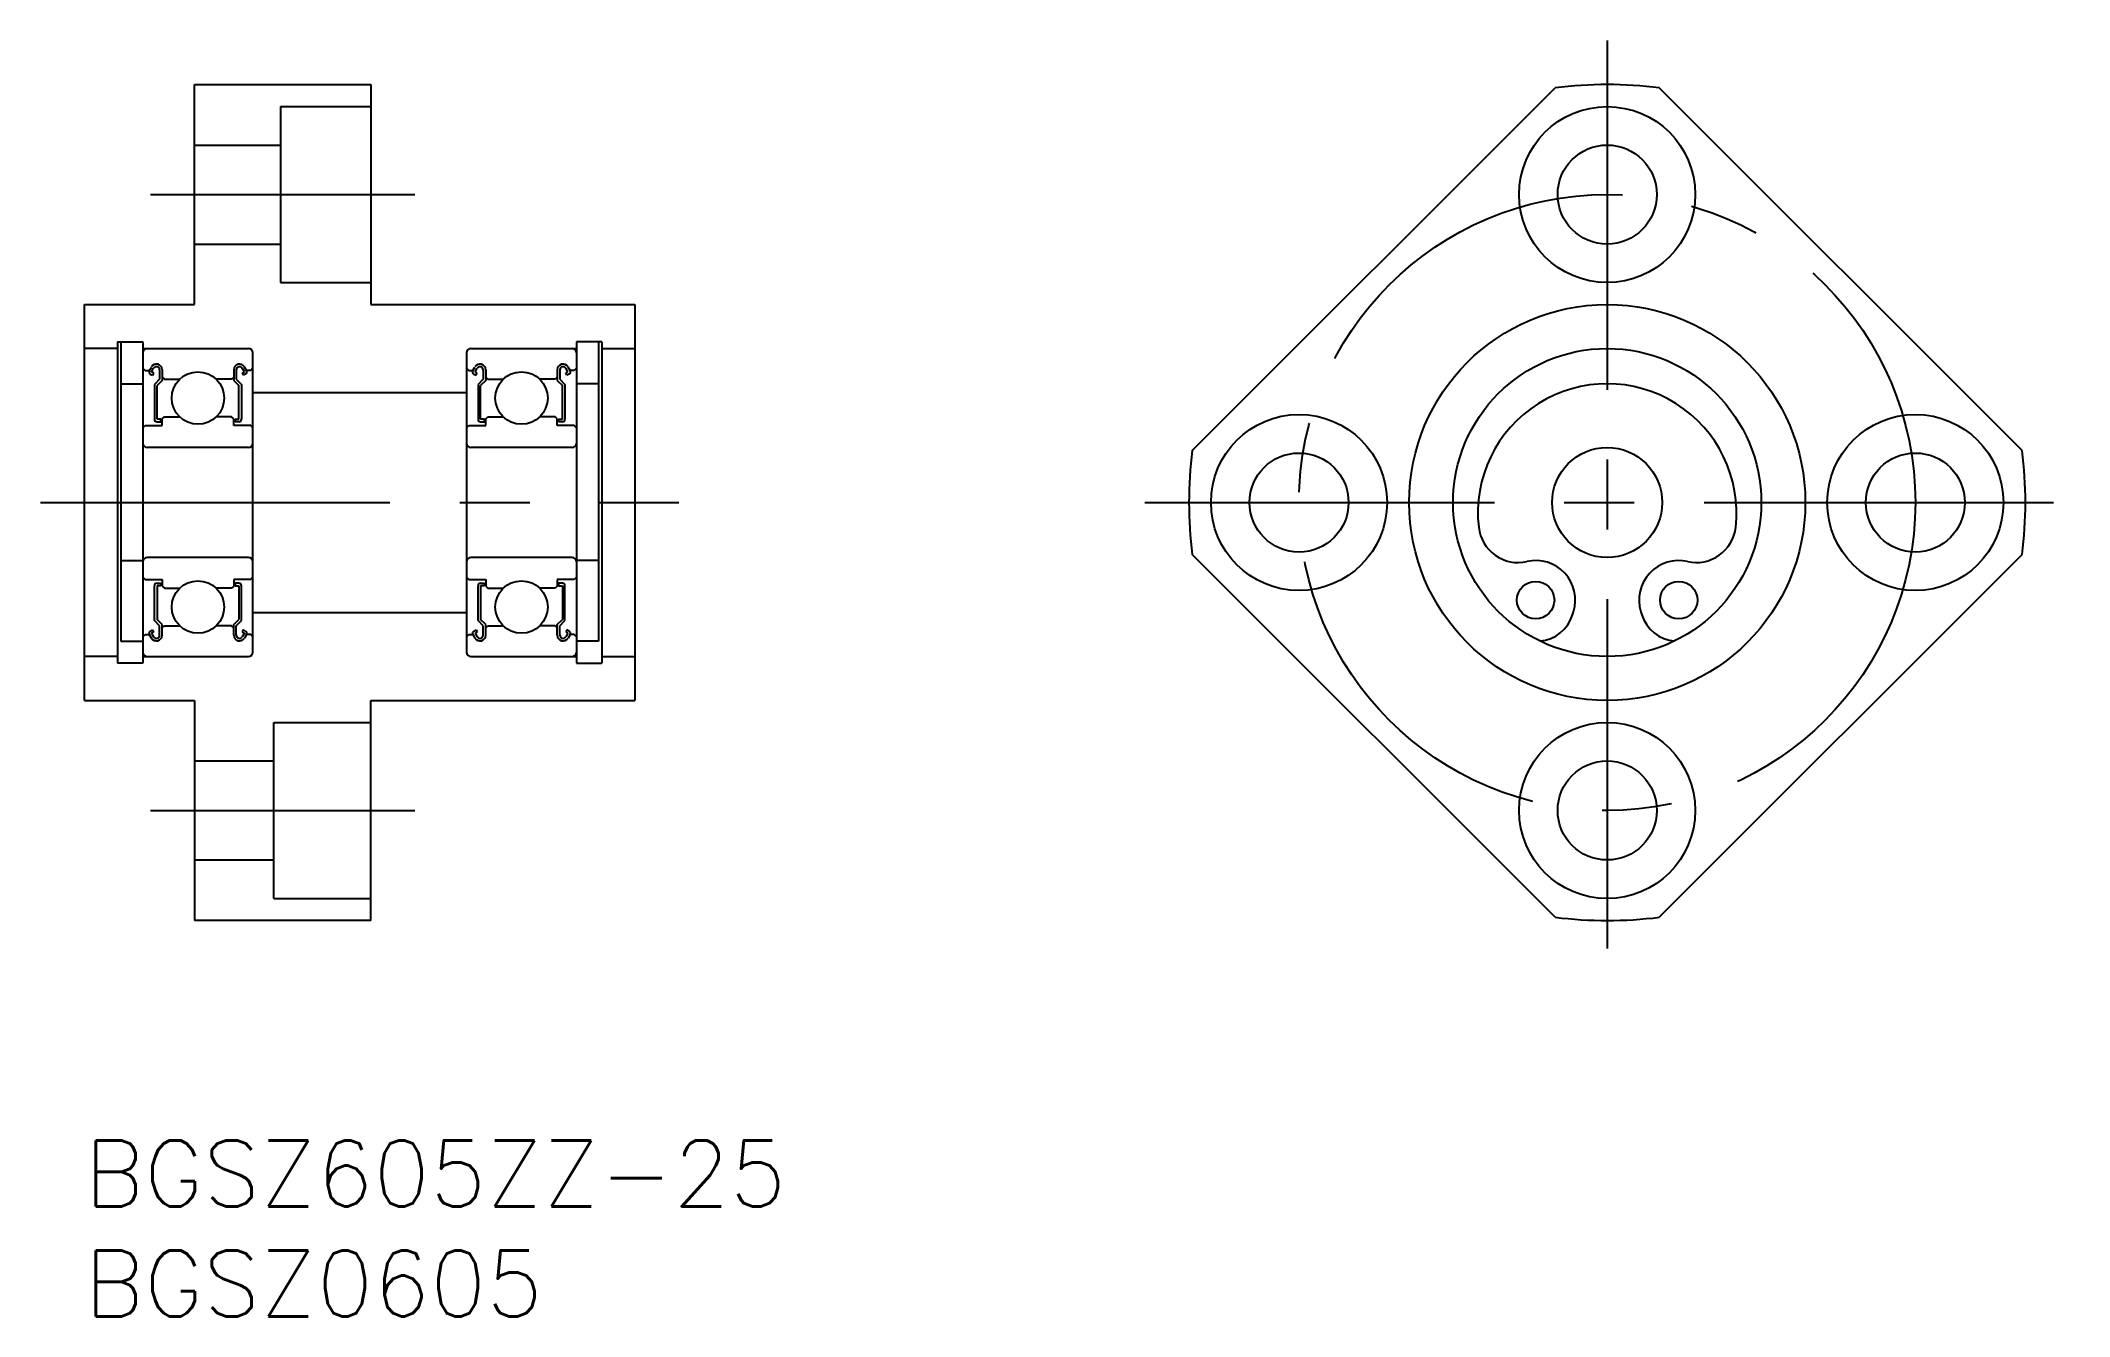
# Model space of a CAD drawing. Extents: x -2 to 90.2, y -8 to 50.
import ezdxf

# ---------------------------------------------------------------- set-up
doc = ezdxf.new("R2010")
doc.units = 0
doc.header["$LTSCALE"] = 0.5
doc.linetypes.add('CENTER', pattern=[50.8, 31.75, -6.35, 6.35, -6.35])
for name, color, linetype in [('MSM_CENTER', 1, 'CENTER'), ('MSM_CONTINUOUS', 7, 'CONTINUOUS'), ('MSM_PART_NUMBER', 7, 'CONTINUOUS')]:
    doc.layers.add(name, color=color, linetype=linetype)
doc.styles.get("Standard").update_dxf_attribs({"font": 'txt.shx', "height": 3, "bigfont": 'bigfont.shx'})

# ---------------------------------------------------------------- blocks, each defined once
blk = doc.blocks.new('*U6')
at = {"layer": 'MSM_PART_NUMBER'}
blk.add_text('BGSZ605ZZ-25', height=3, dxfattribs=at).set_placement((0, -3))
blk = doc.blocks.new('*U7')
at = {"layer": 'MSM_PART_NUMBER'}
blk.add_text('BGSZ0605', height=3, dxfattribs=at).set_placement((0, -8))

msp = doc.modelspace()

# ---------------------------------------------------------------- linework, layer by layer
at = {"layer": 'MSM_CENTER'}
for p, q in [((69.176, 50), (69.176, 8)), ((3, 43), (15, 43)), ((-2, 29), (27, 29)), ((48.176, 29), (90.176, 29)), ((3, 15), (15, 15))]:
    msp.add_line(p, q, dxfattribs=at)
msp.add_circle((69.176, 29), 14, dxfattribs=at)
at = {"layer": 'MSM_CONTINUOUS'}
for p, q in [((5, 38), (5, 48)), ((5, 48), (13, 48)), ((13, 48), (13, 38)), ((50.324, 31.36), (66.816, 47.853)), ((88.029, 31.36), (71.537, 47.853)), ((8.9, 47), (8.9, 39)), ((8.9, 47), (13, 47)), ((5, 45.25), (8.9, 45.25)), ((5, 40.75), (8.9, 40.75)), ((8.9, 39), (13, 39)), ((0, 20), (0, 38)), ((0, 38), (5, 38)), ((13, 38), (25, 38)), ((25, 38), (25, 20)), ((1.5, 36, 1), (0, 36, 1)), ((1.5, 36.3, 1), (2.65, 36.3, 1)), ((1.5, 36.3), (1.5, 21.7)), ((1.65, 36.3), (1.65, 22.701)), ((2.65, 36.3), (2.65, 21.7)), ((2.65, 36), (7.45, 36)), ((17.55, 36), (22.35, 36)), ((22.35, 36.3), (22.35, 21.7)), ((23.5, 36.3, 1), (22.35, 36.3, 1)), ((23.35, 36.3), (23.35, 22.701)), ((23.5, 36.3), (23.5, 21.7)), ((23.5, 36, 1), (25, 36, 1)), ((2.65, 35.1), (2.75, 35)), ((2.941, 35), (3.036, 35.16)), ((3.042, 34.942), (3.137, 35.102)), ((3.407, 35.03), (3.407, 34.6)), ((3.523, 35.03), (3.523, 34.552)), ((6.777, 35.03), (6.777, 34.552)), ((6.893, 35.03), (6.893, 34.6)), ((7.258, 34.942), (7.163, 35.102)), ((7.359, 35), (7.264, 35.16)), ((7.65, 35.1), (7.55, 35)), ((7.65, 22.2), (7.65, 35.8)), ((17.35, 35.8), (17.35, 22.2)), ((17.35, 35.1), (17.45, 35)), ((17.641, 35), (17.736, 35.16)), ((17.742, 34.942), (17.837, 35.102)), ((18.107, 35.03), (18.107, 34.6)), ((18.223, 35.03), (18.223, 34.552)), ((21.477, 35.03), (21.477, 34.552)), ((21.593, 35.03), (21.593, 34.6)), ((21.958, 34.942), (21.863, 35.102)), ((22.059, 35), (21.964, 35.16)), ((22.35, 35.1), (22.25, 35)), ((1.65, 34.4, 1), (2.65, 34.4, 1)), ((2.75, 35), (2.941, 35)), ((2.984, 34.841), (3.084, 34.783)), ((3.143, 34.884), (3.042, 34.942)), ((3.084, 34.783), (3.143, 34.884)), ((3.407, 34.6), (3.174, 34.367)), ((3.174, 34.367), (3.174, 32.786)), ((3.523, 34.552), (3.29, 34.319)), ((3.29, 32.786), (3.29, 34.319)), ((3.523, 34.7), (3.623, 34.6)), ((3.623, 34.6), (4.316, 34.6)), ((6.677, 34.6), (5.984, 34.6)), ((6.777, 34.7), (6.677, 34.6)), ((6.777, 34.552), (7.01, 34.319)), ((6.893, 34.6), (7.126, 34.367)), ((7.01, 32.786), (7.01, 34.319)), ((7.126, 34.367), (7.126, 32.786)), ((7.157, 34.884), (7.258, 34.942)), ((7.216, 34.783), (7.157, 34.884)), ((7.316, 34.841), (7.216, 34.783)), ((7.55, 35), (7.359, 35)), ((17.45, 35), (17.641, 35)), ((17.684, 34.841), (17.784, 34.783)), ((17.843, 34.884), (17.742, 34.942)), ((17.784, 34.783), (17.843, 34.884)), ((18.107, 34.6), (17.874, 34.367)), ((17.874, 34.367), (17.874, 32.786)), ((18.223, 34.552), (17.99, 34.319)), ((17.99, 32.786), (17.99, 34.319)), ((18.223, 34.7), (18.323, 34.6)), ((18.323, 34.6), (19.016, 34.6)), ((21.377, 34.6), (20.684, 34.6)), ((21.477, 34.7), (21.377, 34.6)), ((21.477, 34.552), (21.71, 34.319)), ((21.593, 34.6), (21.826, 34.367)), ((21.71, 32.786), (21.71, 34.319)), ((21.826, 34.367), (21.826, 32.786)), ((21.857, 34.884), (21.958, 34.942)), ((21.916, 34.783), (21.857, 34.884)), ((22.016, 34.841), (21.916, 34.783)), ((22.25, 35), (22.059, 35)), ((23.35, 34.4, 1), (22.35, 34.4, 1)), ((7.65, 34), (17.35, 34)), ((2.65, 32.4), (2.75, 32.5)), ((2.75, 32.5), (3.523, 32.5)), ((3.465, 32.786), (3.29, 32.786)), ((3.29, 32.67), (3.465, 32.67)), ((3.465, 32.67), (3.465, 32.786)), ((3.523, 32.8), (3.623, 32.9)), ((3.523, 32.5), (3.523, 32.8)), ((3.623, 32.9), (4.316, 32.9)), ((6.677, 32.9), (5.984, 32.9)), ((6.777, 32.8), (6.677, 32.9)), ((6.777, 32.5), (6.777, 32.8)), ((7.55, 32.5), (6.777, 32.5)), ((6.835, 32.786), (7.01, 32.786)), ((6.835, 32.67), (6.835, 32.786)), ((7.01, 32.67), (6.835, 32.67)), ((7.65, 32.4), (7.55, 32.5)), ((17.35, 32.4), (17.45, 32.5)), ((17.45, 32.5), (18.223, 32.5)), ((18.165, 32.786), (17.99, 32.786)), ((17.99, 32.67), (18.165, 32.67)), ((18.165, 32.67), (18.165, 32.786)), ((18.223, 32.8), (18.323, 32.9)), ((18.223, 32.5), (18.223, 32.8)), ((18.323, 32.9), (19.016, 32.9)), ((21.377, 32.9), (20.684, 32.9)), ((21.477, 32.8), (21.377, 32.9)), ((21.477, 32.5), (21.477, 32.8)), ((22.25, 32.5), (21.477, 32.5)), ((21.535, 32.786), (21.71, 32.786)), ((21.535, 32.67), (21.535, 32.786)), ((21.71, 32.67), (21.535, 32.67)), ((22.35, 32.4), (22.25, 32.5)), ((7.45, 31.5), (2.85, 31.5)), ((22.15, 31.5), (17.55, 31.5)), ((0, 29), (0, 29)), ((1.65, 26.363, 1), (2.65, 26.363, 1)), ((7.45, 26.5), (2.85, 26.5)), ((22.15, 26.5), (17.55, 26.5)), ((23.35, 26.363, 1), (22.35, 26.363, 1)), ((66.816, 10.147), (50.324, 26.64)), ((71.537, 10.147), (88.029, 26.64)), ((2.65, 25.6), (2.75, 25.5)), ((2.75, 25.5), (3.523, 25.5)), ((3.174, 23.633), (3.174, 25.214)), ((3.29, 25.33), (3.465, 25.33)), ((3.465, 25.214), (3.29, 25.214)), ((3.29, 25.214), (3.29, 23.681)), ((3.465, 25.33), (3.465, 25.214)), ((3.523, 25.5), (3.523, 25.2)), ((3.523, 25.2), (3.623, 25.1)), ((3.623, 25.1), (4.316, 25.1)), ((6.677, 25.1), (5.984, 25.1)), ((6.777, 25.2), (6.677, 25.1)), ((6.777, 25.5), (6.777, 25.2)), ((7.55, 25.5), (6.777, 25.5)), ((7.01, 25.33), (6.835, 25.33)), ((6.835, 25.33), (6.835, 25.214)), ((6.835, 25.214), (7.01, 25.214)), ((7.01, 25.214), (7.01, 23.681)), ((7.126, 23.633), (7.126, 25.214)), ((7.65, 25.6), (7.55, 25.5)), ((17.35, 25.6), (17.45, 25.5)), ((17.45, 25.5), (18.223, 25.5)), ((17.874, 23.633), (17.874, 25.214)), ((17.99, 25.33), (18.165, 25.33)), ((18.165, 25.214), (17.99, 25.214)), ((17.99, 25.214), (17.99, 23.681)), ((18.165, 25.33), (18.165, 25.214)), ((18.223, 25.5), (18.223, 25.2)), ((18.223, 25.2), (18.323, 25.1)), ((18.323, 25.1), (19.016, 25.1)), ((21.377, 25.1), (20.684, 25.1)), ((21.477, 25.2), (21.377, 25.1)), ((21.477, 25.5), (21.477, 25.2)), ((22.25, 25.5), (21.477, 25.5)), ((21.71, 25.33), (21.535, 25.33)), ((21.535, 25.33), (21.535, 25.214)), ((21.535, 25.214), (21.71, 25.214)), ((21.71, 25.214), (21.71, 23.681)), ((21.826, 23.633), (21.826, 25.214)), ((22.35, 25.6), (22.25, 25.5)), ((7.65, 24), (17.35, 24)), ((67.606, 23.901), (67.647, 24.033)), ((70.706, 24.033), (70.747, 23.901)), ((2.984, 23.159), (3.084, 23.217)), ((3.143, 23.116), (3.042, 23.058)), ((3.042, 23.058), (3.137, 22.898)), ((3.084, 23.217), (3.143, 23.116)), ((3.407, 23.4), (3.174, 23.633)), ((3.523, 23.448), (3.29, 23.681)), ((3.407, 22.97), (3.407, 23.4)), ((3.523, 22.97), (3.523, 23.448)), ((3.523, 23.3), (3.623, 23.4)), ((3.623, 23.4), (4.316, 23.4)), ((6.677, 23.4), (5.984, 23.4)), ((6.777, 23.3), (6.677, 23.4)), ((6.777, 23.448), (7.01, 23.681)), ((6.777, 22.97), (6.777, 23.448)), ((6.893, 23.4), (7.126, 23.633)), ((6.893, 22.97), (6.893, 23.4)), ((7.216, 23.217), (7.157, 23.116)), ((7.157, 23.116), (7.258, 23.058)), ((7.258, 23.058), (7.163, 22.898)), ((7.316, 23.159), (7.216, 23.217)), ((17.684, 23.159), (17.784, 23.217)), ((17.843, 23.116), (17.742, 23.058)), ((17.742, 23.058), (17.837, 22.898)), ((17.784, 23.217), (17.843, 23.116)), ((18.107, 23.4), (17.874, 23.633)), ((18.223, 23.448), (17.99, 23.681)), ((18.107, 22.97), (18.107, 23.4)), ((18.223, 22.97), (18.223, 23.448)), ((18.223, 23.3), (18.323, 23.4)), ((18.323, 23.4), (19.016, 23.4)), ((21.377, 23.4), (20.684, 23.4)), ((21.477, 23.3), (21.377, 23.4)), ((21.477, 23.448), (21.71, 23.681)), ((21.477, 22.97), (21.477, 23.448)), ((21.593, 23.4), (21.826, 23.633)), ((21.593, 22.97), (21.593, 23.4)), ((21.916, 23.217), (21.857, 23.116)), ((21.857, 23.116), (21.958, 23.058)), ((21.958, 23.058), (21.863, 22.898)), ((22.016, 23.159), (21.916, 23.217)), ((1.65, 22.701, 1), (2.65, 22.701, 1)), ((2.65, 22.9), (2.75, 23)), ((2.75, 23), (2.941, 23)), ((2.941, 23), (3.036, 22.839)), ((7.359, 23), (7.264, 22.839)), ((7.55, 23), (7.359, 23)), ((7.65, 22.9), (7.55, 23)), ((17.35, 22.9), (17.45, 23)), ((17.45, 23), (17.641, 23)), ((17.641, 23), (17.736, 22.839)), ((22.059, 23), (21.964, 22.839)), ((22.25, 23), (22.059, 23)), ((22.35, 22.9), (22.25, 23)), ((23.35, 22.701, 1), (22.35, 22.701, 1)), ((1.5, 22, 1), (0, 22, 1)), ((2.65, 21.7, 1), (1.5, 21.7, 1)), ((2.65, 22), (7.45, 22)), ((17.55, 22), (22.35, 22)), ((22.35, 21.7, 1), (23.5, 21.7, 1)), ((23.5, 22, 1), (25, 22, 1)), ((0, 20), (5, 20)), ((5, 20), (5, 10)), ((13, 20), (25, 20)), ((13, 10), (13, 20)), ((8.6, 11), (8.6, 19)), ((8.6, 19), (13, 19)), ((5, 17.25), (8.6, 17.25)), ((5, 12.75), (8.6, 12.75)), ((8.6, 11), (13, 11)), ((13, 10), (5, 10))]:
    msp.add_line(p, q, dxfattribs=at)
for centre, radius in [((69.176, 43), 4), ((69.176, 43), 2.25), ((69.176, 29), 9), ((69.176, 29), 7), ((5.15, 33.75), 1.191), ((19.85, 33.75), 1.191), ((55.176, 29), 4), ((83.176, 29), 4), ((69.176, 29), 2.5), ((55.176, 29), 2.25), ((83.176, 29), 2.25), ((5.15, 24.25), 1.191), ((19.85, 24.25), 1.191), ((65.926, 24.563), 0.85), ((72.426, 24.563), 0.85), ((69.176, 15), 4), ((69.176, 15), 2.25)]:
    msp.add_circle(centre, radius, dxfattribs=at)
for centre, radius, start, end in [((69.176, 29), 19, 82.86365, 97.13636), ((2.85, 35.8), 0.2, 90, 180), ((7.45, 35.8), 0.2, 0, 90), ((17.55, 35.8), 0.2, 90, 180), ((22.15, 35.8), 0.2, 0, 90), ((3.262, 35.03), 0.261, 0, 150.00011), ((3.262, 35.03), 0.145, 0, 149.99983), ((7.038, 35.03), 0.261, 29.99989, 180), ((7.038, 35.03), 0.145, 30.00017, 180), ((17.962, 35.03), 0.261, 0, 150.00011), ((17.962, 35.03), 0.145, 0, 149.99983), ((21.738, 35.03), 0.261, 29.99989, 180), ((21.738, 35.03), 0.145, 30.00017, 180), ((3.042, 34.942), 0.116, 150.00319, 239.99854), ((7.258, 34.942), 0.116, 300.00146, 29.99681), ((17.742, 34.942), 0.116, 150.00319, 239.99854), ((21.958, 34.942), 0.116, 300.00146, 29.99681), ((69.176, 28.525), 5.875, 353.63107, 186.36893), ((3.29, 32.786), 0.116, 180.00005, 270.00003), ((7.01, 32.786), 0.116, 269.99997, 359.99995), ((17.99, 32.786), 0.116, 180.00005, 270.00003), ((21.71, 32.786), 0.116, 269.99997, 359.99995), ((2.85, 31.7), 0.2, 180, 270), ((7.45, 31.7), 0.2, 270, 0), ((17.55, 31.7), 0.2, 180, 270), ((22.15, 31.7), 0.2, 270, 0), ((69.176, 29), 19, 172.86365, 187.13636), ((69.176, 29), 19, 352.86364, 7.13635), ((65.127, 28.073), 1.8, 186.36893, 282.83714), ((73.226, 28.073), 1.8, 257.16286, 353.63107), ((2.85, 26.3), 0.2, 90, 180), ((7.45, 26.3), 0.2, 0, 90), ((17.55, 26.3), 0.2, 90, 180), ((22.15, 26.3), 0.2, 0, 90), ((65.926, 24.563), 1.8, 342.88178, 102.83714), ((72.426, 24.563), 1.8, 77.16286, 197.11822), ((3.29, 25.214), 0.116, 89.99997, 179.99995), ((7.01, 25.214), 0.116, 0.00005, 90.00003), ((17.99, 25.214), 0.116, 89.99997, 179.99995), ((21.71, 25.214), 0.116, 0.00005, 90.00003), ((3.042, 23.058), 0.116, 120.00146, 209.99681), ((7.258, 23.058), 0.116, 330.00319, 59.99854), ((17.742, 23.058), 0.116, 120.00146, 209.99681), ((21.958, 23.058), 0.116, 330.00319, 59.99854), ((65.981, 24.401), 1.7, 274.43307, 342.88178), ((72.372, 24.401), 1.7, 197.11822, 265.56693), ((2.85, 22.2), 0.2, 180, 270), ((3.262, 22.97), 0.261, 209.99989, 0), ((3.262, 22.97), 0.145, 210.00017, 0), ((7.038, 22.97), 0.261, 180, 330.00011), ((7.038, 22.97), 0.145, 180, 329.99983), ((7.45, 22.2), 0.2, 270, 0), ((17.55, 22.2), 0.2, 180, 270), ((17.962, 22.97), 0.261, 209.99989, 0), ((17.962, 22.97), 0.145, 210.00017, 0), ((21.738, 22.97), 0.261, 180, 330.00011), ((21.738, 22.97), 0.145, 180, 329.99983), ((22.15, 22.2), 0.2, 270, 0), ((69.176, 29), 19, 262.86364, 277.13635)]:
    msp.add_arc(centre, radius, start, end, dxfattribs=at)

# ---------------------------------------------------------------- block references
for name in ['*U6', '*U7']:
    msp.add_blockref(name, (0, 0), dxfattribs=at)

doc.saveas('drawing.dxf')
